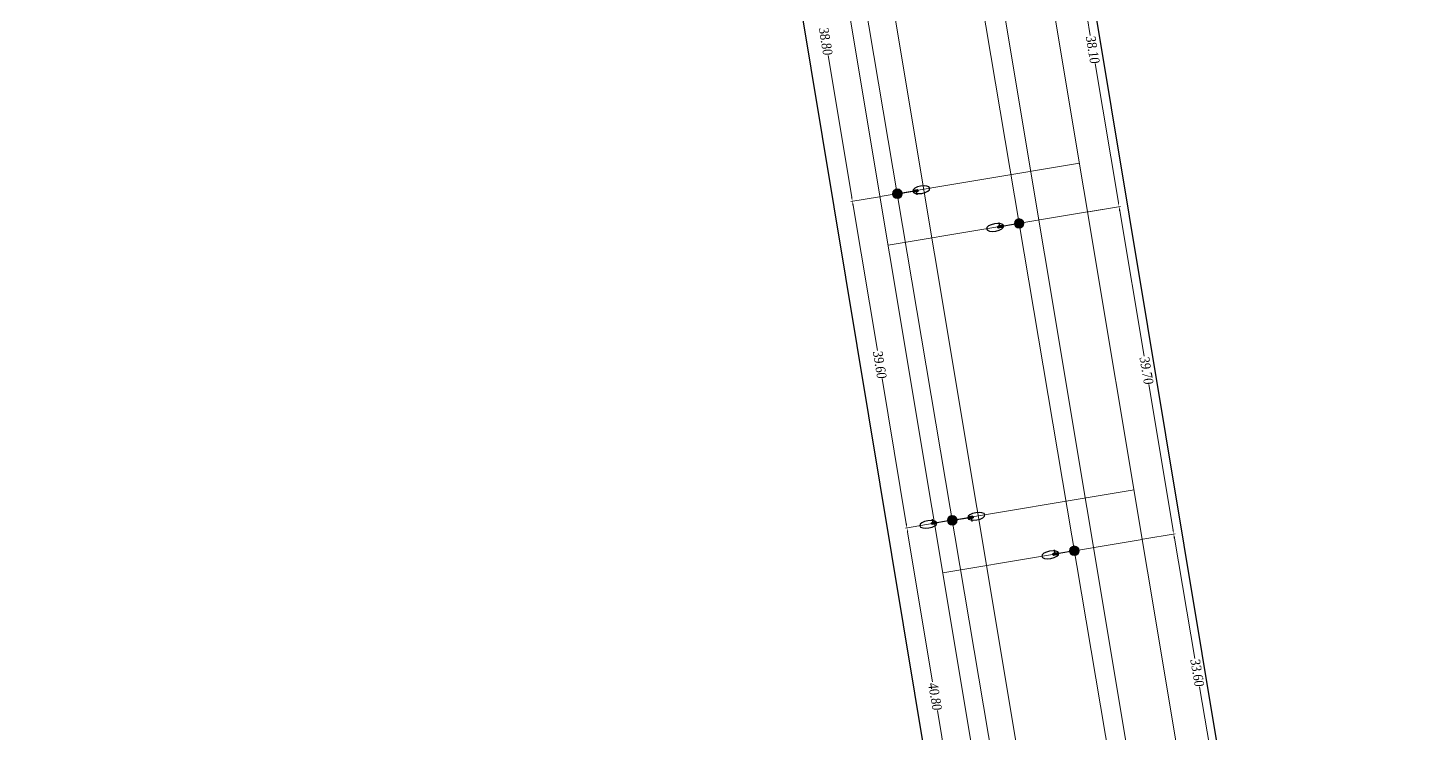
# Model space of a CAD drawing. Extents: x 2474 to 3317, y 1800 to 4862.
# Drawn here: x 2618.4 to 2784, y 4052 to 4136.4 of the extents above; entities that cross this region are included whole.
import ezdxf

# ---------------------------------------------------------------- set-up
doc = ezdxf.new("R2010")
doc.units = 0
doc.header["$MEASUREMENT"] = 0
for name, color, linetype in [('DLXLUM01', 2, 'Continuous'), ('DLXLUM02', 4, 'Continuous'), ('DLXLUMEX', 2, 'Continuous'), ('DLXSCENE', 7, 'Continuous')]:
    doc.layers.add(name, color=color, linetype=linetype)
doc.layers.add('ОСВЕЩЕНИЕ', color=7, linetype='Continuous', lineweight=15)
doc.layers.add('ситуация', color=7, linetype='Continuous', lineweight=15)
doc.styles.add('стиль2', font='times.ttf', dxfattribs={"width": 0.85, "oblique": 5, "height": 1.15})

# ---------------------------------------------------------------- blocks, each defined once
blk = doc.blocks.new('*U128')
for p, q in [((0.19, 0.12), (-0.31, 0.03)), ((-0.31, 0.03), (0.19, 0.12)), ((-0.26, 0.04), (-0.31, 0.03)), ((-0.31, 0.03), (-0.26, 0.04)), ((-0.31, 0.03), (-0.28, -0.13)), ((-0.28, -0.13), (-0.31, 0.03)), ((0.23, 0.13), (-0.26, 0.04)), ((-0.26, 0.04), (0.23, 0.13)), ((-0.26, 0.04), (-0.23, -0.13)), ((-0.23, -0.13), (-0.26, 0.04)), ((0.23, 0.13), (0.19, 0.12)), ((0.19, 0.12), (0.23, 0.13)), ((0.21, -0.05), (0.19, 0.12)), ((0.19, 0.12), (0.21, -0.05)), ((0.26, -0.04), (0.23, 0.13)), ((0.23, 0.13), (0.26, -0.04)), ((-0.28, -0.13), (0.21, -0.05)), ((0.21, -0.05), (-0.28, -0.13)), ((-0.23, -0.13), (-0.28, -0.13)), ((-0.28, -0.13), (-0.23, -0.13)), ((-0.23, -0.13), (0.26, -0.04)), ((0.26, -0.04), (-0.23, -0.13)), ((0.21, -0.05), (0.26, -0.04)), ((0.26, -0.04), (0.21, -0.05))]:
    blk.add_line(p, q)
at = {"color": 1}
blk.add_line((-0.05, -0.01), (-0.13, 0.48), dxfattribs=at)
at = {"layer": 'DLXLUMEX', "color": 7}
blk.add_text('1', height=0.1, dxfattribs=at).set_placement((0, 0))
blk = doc.blocks.new('*U129')
for p, q in [((0.24, 0.12), (-0.26, 0.05)), ((-0.26, 0.05), (0.24, 0.12)), ((-0.26, 0.05), (-0.24, -0.12)), ((-0.21, 0.05), (-0.26, 0.05)), ((-0.24, -0.12), (-0.26, 0.05)), ((-0.26, 0.05), (-0.21, 0.05)), ((0.28, 0.13), (-0.21, 0.05)), ((-0.21, 0.05), (0.28, 0.13)), ((-0.21, 0.05), (-0.19, -0.12)), ((-0.19, -0.12), (-0.21, 0.05)), ((0.24, 0.12), (0.28, 0.13)), ((0.28, 0.13), (0.24, 0.12)), ((0.26, -0.05), (0.24, 0.12)), ((0.24, 0.12), (0.26, -0.05)), ((0.31, -0.04), (0.28, 0.13)), ((0.28, 0.13), (0.31, -0.04)), ((-0.24, -0.12), (0.26, -0.05)), ((0.26, -0.05), (-0.24, -0.12)), ((-0.24, -0.12), (-0.19, -0.12)), ((-0.19, -0.12), (-0.24, -0.12)), ((-0.19, -0.12), (0.31, -0.04)), ((0.31, -0.04), (-0.19, -0.12)), ((0.26, -0.05), (0.31, -0.04)), ((0.31, -0.04), (0.26, -0.05))]:
    blk.add_line(p, q)
at = {"color": 1}
blk.add_line((0.05, 0.01), (0.13, -0.49), dxfattribs=at)
at = {"layer": 'DLXLUMEX', "color": 7}
blk.add_text('1', height=0.1, dxfattribs=at).set_placement((0, 0))
blk = doc.blocks.new('*U130')
for p, q in [((0.12, 0.11), (-0.23, 0.05)), ((-0.23, 0.05), (0.12, 0.11)), ((-0.19, 0.06), (-0.23, 0.05)), ((-0.23, 0.05), (-0.19, 0.06)), ((-0.23, 0.05), (-0.2, -0.12)), ((-0.2, -0.12), (-0.23, 0.05)), ((0.16, 0.11), (-0.19, 0.06)), ((-0.19, 0.06), (0.16, 0.11)), ((-0.19, 0.06), (-0.16, -0.11)), ((-0.16, -0.11), (-0.19, 0.06)), ((0.16, 0.11), (0.12, 0.11)), ((0.15, -0.06), (0.12, 0.11)), ((0.12, 0.11), (0.16, 0.11)), ((0.12, 0.11), (0.15, -0.06)), ((0.19, -0.06), (0.16, 0.11)), ((0.16, 0.11), (0.19, -0.06)), ((-0.2, -0.12), (0.15, -0.06)), ((0.15, -0.06), (-0.2, -0.12)), ((-0.16, -0.11), (-0.2, -0.12)), ((-0.2, -0.12), (-0.16, -0.11)), ((-0.16, -0.11), (0.19, -0.06)), ((0.19, -0.06), (-0.16, -0.11)), ((0.15, -0.06), (0.19, -0.06)), ((0.19, -0.06), (0.15, -0.06))]:
    blk.add_line(p, q)
at = {"color": 1}
blk.add_line((-0.04, -0.01), (-0.12, 0.49), dxfattribs=at)
at = {"layer": 'DLXLUMEX', "color": 7}
blk.add_text('2', height=0.1, dxfattribs=at).set_placement((0, 0))
blk = doc.blocks.new('*U131')
for p, q in [((0.19, 0.12), (-0.31, 0.03)), ((-0.31, 0.03), (0.19, 0.12)), ((-0.26, 0.04), (-0.31, 0.03)), ((-0.31, 0.03), (-0.26, 0.04)), ((-0.31, 0.03), (-0.28, -0.13)), ((-0.28, -0.13), (-0.31, 0.03)), ((0.23, 0.13), (-0.26, 0.04)), ((-0.26, 0.04), (0.23, 0.13)), ((-0.26, 0.04), (-0.23, -0.13)), ((-0.23, -0.13), (-0.26, 0.04)), ((0.23, 0.13), (0.19, 0.12)), ((0.19, 0.12), (0.23, 0.13)), ((0.21, -0.05), (0.19, 0.12)), ((0.19, 0.12), (0.21, -0.05)), ((0.26, -0.04), (0.23, 0.13)), ((0.23, 0.13), (0.26, -0.04)), ((-0.28, -0.13), (0.21, -0.05)), ((0.21, -0.05), (-0.28, -0.13)), ((-0.23, -0.13), (-0.28, -0.13)), ((-0.28, -0.13), (-0.23, -0.13)), ((-0.23, -0.13), (0.26, -0.04)), ((0.26, -0.04), (-0.23, -0.13)), ((0.21, -0.05), (0.26, -0.04)), ((0.26, -0.04), (0.21, -0.05))]:
    blk.add_line(p, q)
at = {"color": 1}
blk.add_line((-0.05, -0.01), (-0.13, 0.48), dxfattribs=at)
at = {"layer": 'DLXLUMEX', "color": 7}
blk.add_text('1', height=0.1, dxfattribs=at).set_placement((0, 0))
blk = doc.blocks.new('*U132')
for p, q in [((0.24, 0.12), (-0.26, 0.05)), ((-0.26, 0.05), (0.24, 0.12)), ((-0.26, 0.05), (-0.24, -0.12)), ((-0.21, 0.05), (-0.26, 0.05)), ((-0.24, -0.12), (-0.26, 0.05)), ((-0.26, 0.05), (-0.21, 0.05)), ((0.28, 0.13), (-0.21, 0.05)), ((-0.21, 0.05), (0.28, 0.13)), ((-0.21, 0.05), (-0.19, -0.12)), ((-0.19, -0.12), (-0.21, 0.05)), ((0.24, 0.12), (0.28, 0.13)), ((0.28, 0.13), (0.24, 0.12)), ((0.26, -0.05), (0.24, 0.12)), ((0.24, 0.12), (0.26, -0.05)), ((0.31, -0.04), (0.28, 0.13)), ((0.28, 0.13), (0.31, -0.04)), ((-0.24, -0.12), (0.26, -0.05)), ((0.26, -0.05), (-0.24, -0.12)), ((-0.24, -0.12), (-0.19, -0.12)), ((-0.19, -0.12), (-0.24, -0.12)), ((-0.19, -0.12), (0.31, -0.04)), ((0.31, -0.04), (-0.19, -0.12)), ((0.26, -0.05), (0.31, -0.04)), ((0.31, -0.04), (0.26, -0.05))]:
    blk.add_line(p, q)
at = {"color": 1}
blk.add_line((0.05, 0.01), (0.13, -0.49), dxfattribs=at)
at = {"layer": 'DLXLUMEX', "color": 7}
blk.add_text('1', height=0.1, dxfattribs=at).set_placement((0, 0))
blk = doc.blocks.new('*U218')
for p, q in [((2765.29, 4023.71), (2639.73, 4778.63)), ((2605.93, 4772.44), (2728.58, 4032.35))]:
    blk.add_line(p, q)

msp = doc.modelspace()

# ---------------------------------------------------------------- hatches: boundary and pattern name
at = {"layer": 'ОСВЕЩЕНИЕ', "linetype": 'Continuous', "lineweight": 18}
h = msp.add_hatch(color=7, dxfattribs=at)
edge = h.paths.add_edge_path()
edge.add_arc((2722.49, 4116.52), 0.572, 0, 360)
h = msp.add_hatch(color=7, dxfattribs=at)
edge = h.paths.add_edge_path()
edge.add_arc((2737.07, 4112.97), 0.572, 0, 360)
h = msp.add_hatch(color=7, dxfattribs=at)
edge = h.paths.add_edge_path()
edge.add_arc((2729.07, 4077.47), 0.572, 0, 360)
h = msp.add_hatch(color=7, dxfattribs=at)
edge = h.paths.add_edge_path()
edge.add_arc((2743.68, 4073.83), 0.572, 0, 360)

# ---------------------------------------------------------------- linework, layer by layer
at = {"layer": 'ОСВЕЩЕНИЕ', "color": 1, "linetype": 'Continuous'}
for p, q in [((2759.83, 3978.08), (2612.45, 4851.75)), ((2746.22, 3975.81), (2598.85, 4849.47))]:
    msp.add_line(p, q, dxfattribs=at)
at = {"layer": 'ОСВЕЩЕНИЕ', "color": 7, "linetype": 'Continuous', "lineweight": 18}
for centre in [(2722.49, 4116.52), (2722.49, 4116.52), (2737.07, 4112.97), (2737.07, 4112.97), (2729.07, 4077.47), (2729.07, 4077.47), (2743.68, 4073.83), (2743.68, 4073.83)]:
    msp.add_circle(centre, 0.572, dxfattribs=at)
at = {"layer": 'ситуация', "color": 4}
for p, q in [((3098.64, 1851.95), (2595.93, 4861.51)), ((3098.64, 1851.95), (2595.93, 4861.51)), ((3104.02, 1851.95), (2601.35, 4861.27)), ((3115.86, 1859.76), (2614.6, 4860.67)), ((3115.86, 1859.76), (2614.6, 4860.67)), ((3123.17, 1851.95), (2620.65, 4860.4)), ((3123.17, 1851.95), (2620.65, 4860.4)), ((2720.43, 4116.18), (2744.3, 4120.16)), ((2720.43, 4116.18), (2744.3, 4120.16)), ((2721.4, 4110.36), (2745.27, 4114.34)), ((2721.4, 4110.36), (2745.27, 4114.34)), ((2726.95, 4077.12), (2750.82, 4081.1)), ((2726.95, 4077.12), (2750.82, 4081.1)), ((2727.94, 4071.2), (2751.81, 4075.19)), ((2727.94, 4071.2), (2751.81, 4075.19))]:
    msp.add_line(p, q, dxfattribs=at)
at = {"layer": 'ситуация'}
for p, q in [((2742.79, 4152.06), (2745.59, 4135.45)), ((2717.03, 4116.11), (2714.2, 4133.07)), ((2748.96, 4115.47), (2746.16, 4132.08)), ((2720.37, 4116.17), (2716.93, 4115.59)), ((2720.37, 4116.17), (2716.94, 4115.59)), ((2717.2, 4115.13), (2720.1, 4097.78)), ((2745.33, 4114.35), (2749.22, 4115)), ((2745.39, 4114.36), (2749.22, 4115.01)), ((2749.12, 4114.48), (2752.03, 4097.08)), ((2723.56, 4077.06), (2720.66, 4094.41)), ((2755.5, 4076.31), (2752.59, 4093.71)), ((2726.89, 4077.11), (2723.46, 4076.53)), ((2726.89, 4077.11), (2723.46, 4076.53)), ((2723.72, 4076.07), (2726.72, 4058.15)), ((2751.87, 4075.2), (2755.76, 4075.85)), ((2751.87, 4075.2), (2755.76, 4075.85)), ((2755.66, 4075.33), (2758.1, 4060.94)), ((2761.1, 4043.19), (2758.67, 4057.57)), ((2730.28, 4036.81), (2727.29, 4054.74))]:
    msp.add_line(p, q, dxfattribs=at)
at = {"layer": 'ситуация', "color": 0, "lineweight": 25}
for p, q in [((2722.49, 4116.52), (2724.34, 4116.83)), ((2737.07, 4112.97), (2735.22, 4112.66)), ((2729.07, 4077.47), (2727.23, 4077.16)), ((2729.07, 4077.47), (2730.92, 4077.78)), ((2743.68, 4073.83), (2741.83, 4073.52))]:
    msp.add_line(p, q, dxfattribs=at)
at = {"layer": 'ситуация', "color": 0, "lineweight": 25, "extrusion": (0, 0, -1)}
for centre, major_axis in [((2725.36, 4117), (1.03, 0.18)), ((2734.2, 4112.49), (-1.03, -0.18)), ((2726.2, 4076.99), (-1.03, -0.18)), ((2731.95, 4077.95), (1.03, 0.18)), ((2740.8, 4073.35), (-1.03, -0.18))]:
    msp.add_ellipse(centre, major_axis=major_axis, ratio=0.418921, dxfattribs=at)
at = {"layer": 'ситуация'}
for points in [[(2717.11, 4116.13), (2716.95, 4116.1), (2717.11, 4115.62)], [(2717.28, 4115.14), (2717.12, 4115.12), (2717.12, 4115.62)], [(2749.04, 4115.49), (2748.88, 4115.46), (2749.04, 4114.98)], [(2749.21, 4114.49), (2749.04, 4114.47), (2749.04, 4114.97)], [(2723.64, 4077.07), (2723.48, 4077.04), (2723.64, 4076.56)], [(2723.8, 4076.08), (2723.64, 4076.06), (2723.64, 4076.56)], [(2755.58, 4076.32), (2755.42, 4076.3), (2755.58, 4075.82)], [(2755.75, 4075.34), (2755.58, 4075.32), (2755.58, 4075.82)]]:
    msp.add_solid(points, dxfattribs=at)

# ---------------------------------------------------------------- block references
at = {"layer": 'DLXLUM01'}
for name, p in [('*U132', (2724.68, 4116.86)), ('*U131', (2734.82, 4112.59)), ('*U129', (2731.26, 4077.82)), ('*U128', (2741.42, 4073.45))]:
    msp.add_blockref(name, p, dxfattribs=at)
at = {"layer": 'DLXLUM02'}
msp.add_blockref('*U130', (2726.82, 4077.12), dxfattribs=at)
at = {"layer": 'DLXSCENE'}
msp.add_blockref('*U218', (0, 0), dxfattribs=at)

# ---------------------------------------------------------------- texts
at = {"layer": 'ситуация', "style": 'стиль2', "oblique": 5, "width": 0.85}
for s, rotation, p in [('38.80', 279.483, (2713.08, 4136.32)), ('38.10', 279.577, (2745.04, 4135.32)), ('39.60', 279.4827, (2719.55, 4097.65)), ('39.70', 279.483, (2751.48, 4096.96)), ('33.60', 279.5902, (2757.55, 4060.82)), ('40.80', 279.483, (2726.17, 4057.99))]:
    msp.add_text(s, height=1.15, rotation=rotation, dxfattribs=at).set_placement(p)

doc.saveas('drawing.dxf')
